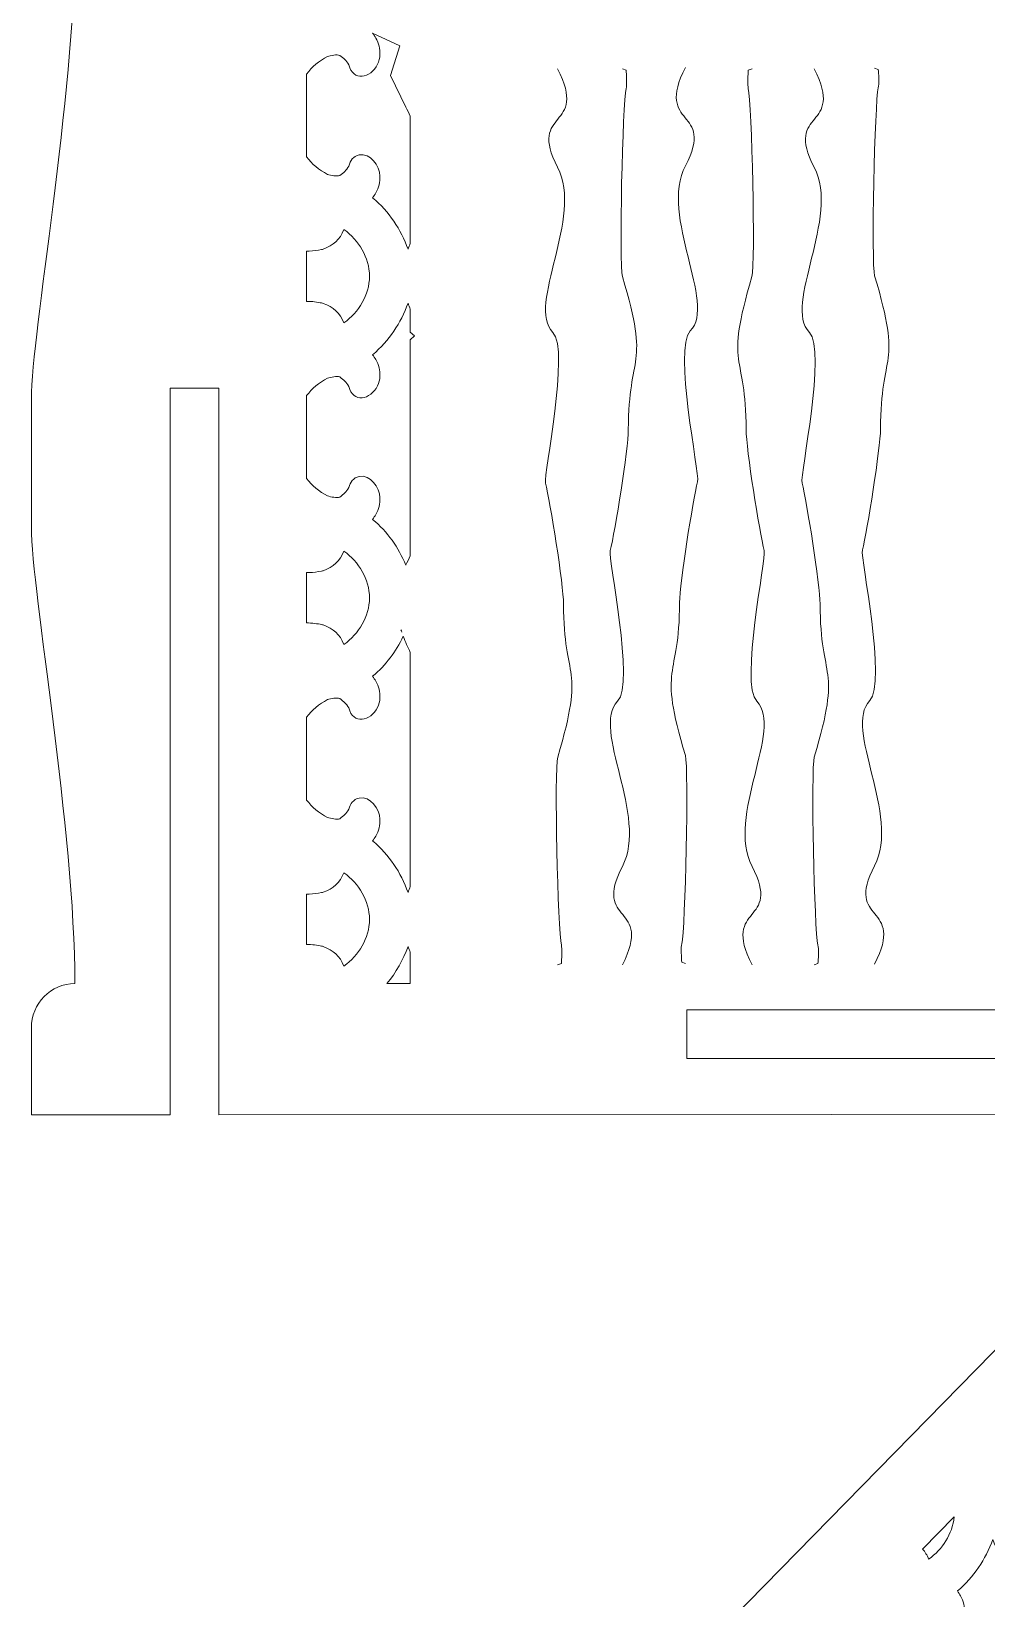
# Model space of a CAD drawing. Header units: centimetres. Extents: x -44 to 44, y -59 to 59.
# Drawn here: x -12.56 to -0.79, y 3.71 to 23.03 of the extents above; entities that cross this region are included whole.
import ezdxf

# ---------------------------------------------------------------- set-up
doc = ezdxf.new("R2010")
doc.units = ezdxf.units.CM
doc.header["$MEASUREMENT"] = 0
doc.layers.add('layer 1', color=7, linetype='Continuous')

msp = doc.modelspace()

# ---------------------------------------------------------------- linework, layer by layer
at = {"layer": 'layer 1', "lineweight": 9}
for points, knots in [([(0.39317, 40.29233), (0.39317, 40.29233), (1.78183, 40.29233), (1.78183, 40.29233), (1.78183, 40.29233), (2.21833, 40.29233), (2.57539, 39.93525), (2.57539, 39.49877), (2.57539, 39.49877), (2.57539, 39.49877), (2.57539, 39.49875), (2.57539, 39.49875), (2.57539, 39.49875), (2.57539, 39.14023), (2.33445, 38.83532), (2.00649, 38.73782), (2.00649, 38.73782), (2.00649, 38.73782), (2.03844, 38.70518), (2.03844, 38.70518), (2.03844, 38.70518), (2.03844, 38.70518), (2.38926, 38.34701), (2.38926, 38.34701), (2.38926, 38.34701), (2.38926, 38.34701), (14.71384, 25.76338), (14.71384, 25.76338), (14.71384, 25.76338), (14.71384, 25.76338), (14.71384, 24.69195), (14.71384, 24.69195), (14.71384, 24.69195), (14.71384, 24.38925), (14.47399, 24.14387), (14.17813, 24.14387), (14.17813, 24.14387), (14.17813, 22.24965), (14.71384, 19.31023), (14.71384, 18.51902), (14.71384, 18.51902), (14.71384, 18.51902), (14.71384, 16.93633), (14.71384, 16.93633), (14.71384, 16.93633), (14.71384, 16.14512), (14.17813, 13.2057), (14.17813, 11.31148), (14.17813, 11.31148), (14.47399, 11.31148), (14.71384, 11.0661), (14.71384, 10.7634), (14.71384, 10.7634), (14.71384, 10.7634), (14.71384, 9.69197), (14.71384, 9.69197), (14.71384, 9.69197), (14.71384, 9.69197), (14.17813, 9.69197), (14.17813, 9.69197), (14.17813, 9.69197), (14.17813, 9.69197), (13.65836, 9.69197), (13.65836, 9.69197), (13.65836, 9.69197), (13.65836, 9.69197), (13.00335, 9.69156), (13.00335, 9.69156), (13.00335, 9.69156), (13.00335, 9.69156), (13.00335, 18.63313), (13.00335, 18.63313), (13.00335, 18.63313), (13.00335, 18.63313), (12.40335, 18.63313), (12.40335, 18.63313), (12.40335, 18.63313), (12.40335, 18.63313), (12.40335, 9.69118), (12.40335, 9.69118), (12.40335, 9.69118), (12.40335, 9.69118), (-10.24476, 9.6768), (-10.24476, 9.6768), (-10.24476, 9.6768), (-10.24476, 9.6768), (-10.24476, 18.63313), (-10.24476, 18.63313), (-10.24476, 18.63313), (-10.24476, 18.63313), (-10.84476, 18.63313), (-10.84476, 18.63313), (-10.84476, 18.63313), (-10.84476, 18.63313), (-10.84476, 9.67641), (-10.84476, 9.67641), (-10.84476, 9.67641), (-10.84476, 9.67641), (-11.49101, 9.67601), (-11.49101, 9.67601), (-11.49101, 9.67601), (-11.49101, 9.67601), (-12.01954, 9.67601), (-12.01954, 9.67601), (-12.01954, 9.67601), (-12.01954, 9.67601), (-12.55526, 9.67601), (-12.55526, 9.67601), (-12.55526, 9.67601), (-12.55526, 9.67601), (-12.55526, 10.74744), (-12.55526, 10.74744), (-12.55526, 10.74744), (-12.55526, 11.05014), (-12.31541, 11.29551), (-12.01954, 11.29551), (-12.01954, 11.29551), (-12.01954, 13.18974), (-12.55526, 16.12916), (-12.55526, 16.92036), (-12.55526, 16.92036), (-12.55526, 16.92036), (-12.55526, 18.50306), (-12.55526, 18.50306), (-12.55526, 18.50306), (-12.55526, 19.29426), (-12.01954, 22.23369), (-12.01954, 24.12791), (-12.01954, 24.12791), (-12.31541, 24.12791), (-12.55526, 24.37329), (-12.55526, 24.67599), (-12.55526, 24.67599), (-12.55526, 24.67599), (-12.55526, 25.74741), (-12.55526, 25.74741), (-12.55526, 25.74741), (-12.55526, 25.74741), (0.08501, 38.65256), (0.08501, 38.65256), (0.08501, 38.65256), (0.08501, 38.65256), (0.16851, 38.73784), (0.16851, 38.73784), (0.16851, 38.73784), (-0.15947, 38.83534), (-0.40039, 39.14021), (-0.40039, 39.49875), (-0.40039, 39.49875), (-0.40039, 39.49875), (-0.40039, 39.49877), (-0.40039, 39.49877), (-0.40039, 39.49877), (-0.40039, 39.93525), (-0.04333, 40.29233), (0.39317, 40.29233)], [0, 0, 0, 0, 0.025, 0.025, 0.025, 0.025, 0.05, 0.05, 0.05, 0.05, 0.075, 0.075, 0.075, 0.075, 0.1, 0.1, 0.1, 0.1, 0.125, 0.125, 0.125, 0.125, 0.15, 0.15, 0.15, 0.15, 0.175, 0.175, 0.175, 0.175, 0.2, 0.2, 0.2, 0.2, 0.225, 0.225, 0.225, 0.225, 0.25, 0.25, 0.25, 0.25, 0.275, 0.275, 0.275, 0.275, 0.3, 0.3, 0.3, 0.3, 0.325, 0.325, 0.325, 0.325, 0.35, 0.35, 0.35, 0.35, 0.375, 0.375, 0.375, 0.375, 0.4, 0.4, 0.4, 0.4, 0.425, 0.425, 0.425, 0.425, 0.45, 0.45, 0.45, 0.45, 0.475, 0.475, 0.475, 0.475, 0.5, 0.5, 0.5, 0.5, 0.525, 0.525, 0.525, 0.525, 0.55, 0.55, 0.55, 0.55, 0.575, 0.575, 0.575, 0.575, 0.6, 0.6, 0.6, 0.6, 0.625, 0.625, 0.625, 0.625, 0.65, 0.65, 0.65, 0.65, 0.675, 0.675, 0.675, 0.675, 0.7, 0.7, 0.7, 0.7, 0.725, 0.725, 0.725, 0.725, 0.75, 0.75, 0.75, 0.75, 0.775, 0.775, 0.775, 0.775, 0.8, 0.8, 0.8, 0.8, 0.825, 0.825, 0.825, 0.825, 0.85, 0.85, 0.85, 0.85, 0.875, 0.875, 0.875, 0.875, 0.9, 0.9, 0.9, 0.9, 0.925, 0.925, 0.925, 0.925, 0.95, 0.95, 0.95, 0.95, 1, 1, 1, 1]), ([(-8.35131, 23.00925), (-8.33805, 22.98917), (-8.32318, 22.96847), (-8.31236, 22.94874), (-8.31236, 22.94874), (-8.27674, 22.88391), (-8.25718, 22.81579), (-8.26185, 22.74148), (-8.26185, 22.74148), (-8.26264, 22.70126), (-8.27387, 22.66134), (-8.29144, 22.62531), (-8.29144, 22.62531), (-8.37694, 22.4502), (-8.59414, 22.41096), (-8.64579, 22.61801), (-8.64579, 22.61801), (-8.67469, 22.67531), (-8.70519, 22.69558), (-8.75537, 22.73516), (-8.75537, 22.73516), (-8.79066, 22.74885), (-8.86937, 22.73126), (-8.90756, 22.72084), (-8.90756, 22.72084), (-9.01408, 22.66543), (-9.09889, 22.59165), (-9.16513, 22.50489), (-9.16513, 22.50489), (-9.16513, 22.50489), (-9.16513, 21.48364), (-9.16513, 21.48364), (-9.16513, 21.48364), (-9.09887, 21.39688), (-9.01408, 21.3231), (-8.90754, 21.26769), (-8.90754, 21.26769), (-8.86937, 21.25727), (-8.79064, 21.23966), (-8.75539, 21.25335), (-8.75539, 21.25335), (-8.7051, 21.29299), (-8.67463, 21.31324), (-8.64568, 21.37071), (-8.64568, 21.37071), (-8.62884, 21.43631), (-8.58855, 21.49386), (-8.51743, 21.50805), (-8.51743, 21.50805), (-8.37951, 21.53559), (-8.26466, 21.37215), (-8.26185, 21.24716), (-8.26185, 21.24716), (-8.25716, 21.1728), (-8.27672, 21.10466), (-8.31234, 21.03977), (-8.31234, 21.03977), (-8.32314, 21.02012), (-8.33794, 20.99949), (-8.35129, 20.97924), (-8.35129, 20.97924), (-8.14783, 20.80832), (-8.00496, 20.59194), (-7.91576, 20.34478), (-7.91576, 20.34478), (-7.9068, 20.36959), (-7.89729, 20.39411), (-7.88724, 20.4183), (-7.88724, 20.4183), (-7.88724, 20.4183), (-7.88724, 21.98644), (-7.88724, 21.98644), (-7.88724, 21.98644), (-7.90483, 22.02441), (-7.92424, 22.06215), (-7.94196, 22.09806), (-7.94196, 22.09806), (-7.94196, 22.09806), (-8.13313, 22.48513), (-8.13313, 22.48513), (-8.13313, 22.48513), (-8.13313, 22.48513), (-8.01677, 22.85171), (-8.01677, 22.85171), (-8.01677, 22.85171), (-8.01677, 22.85171), (-8.35131, 23.00925), (-8.35131, 23.00925)], [0, 0, 0, 0, 0.04347826, 0.04347826, 0.04347826, 0.04347826, 0.08695652, 0.08695652, 0.08695652, 0.08695652, 0.13043478, 0.13043478, 0.13043478, 0.13043478, 0.17391304, 0.17391304, 0.17391304, 0.17391304, 0.2173913, 0.2173913, 0.2173913, 0.2173913, 0.26086957, 0.26086957, 0.26086957, 0.26086957, 0.30434783, 0.30434783, 0.30434783, 0.30434783, 0.34782609, 0.34782609, 0.34782609, 0.34782609, 0.39130435, 0.39130435, 0.39130435, 0.39130435, 0.43478261, 0.43478261, 0.43478261, 0.43478261, 0.47826087, 0.47826087, 0.47826087, 0.47826087, 0.52173913, 0.52173913, 0.52173913, 0.52173913, 0.56521739, 0.56521739, 0.56521739, 0.56521739, 0.60869565, 0.60869565, 0.60869565, 0.60869565, 0.65217391, 0.65217391, 0.65217391, 0.65217391, 0.69565217, 0.69565217, 0.69565217, 0.69565217, 0.73913043, 0.73913043, 0.73913043, 0.73913043, 0.7826087, 0.7826087, 0.7826087, 0.7826087, 0.82608696, 0.82608696, 0.82608696, 0.82608696, 0.86956522, 0.86956522, 0.86956522, 0.86956522, 0.91304348, 0.91304348, 0.91304348, 0.91304348, 1, 1, 1, 1]), ([(-6.07258, 22.56973), (-5.68706, 21.81054), (-6.45036, 22.07809), (-6.07258, 21.35569), (-6.07258, 21.35569), (-5.75006, 20.73896), (-6.46183, 19.65834), (-6.13243, 19.32101), (-6.13243, 19.32101), (-5.91902, 19.10246), (-6.24945, 17.56483), (-6.22314, 17.46289), (-6.22314, 17.46289), (-6.16509, 17.23817), (-6.00024, 16.20465), (-6.00024, 15.97414), (-6.00024, 15.97414), (-6.00024, 15.00358), (-5.72593, 15.23916), (-6.07215, 14.08665), (-6.07215, 14.08665), (-6.11569, 13.94173), (-6.07089, 11.93096), (-6.02681, 11.76904), (-6.02681, 11.76904), (-6.01669, 11.73191), (-6.02259, 11.58319), (-6.02679, 11.54261), (-6.02679, 11.54261), (-6.02679, 11.54261), (-6.07258, 11.52525), (-6.07258, 11.52525)], [0, 0, 0, 0, 0.11111111, 0.11111111, 0.11111111, 0.11111111, 0.22222222, 0.22222222, 0.22222222, 0.22222222, 0.33333333, 0.33333333, 0.33333333, 0.33333333, 0.44444444, 0.44444444, 0.44444444, 0.44444444, 0.55555556, 0.55555556, 0.55555556, 0.55555556, 0.66666667, 0.66666667, 0.66666667, 0.66666667, 0.77777778, 0.77777778, 0.77777778, 0.77777778, 1, 1, 1, 1]), ([(-5.27447, 11.52523), (-4.88895, 12.28442), (-5.65226, 12.01686), (-5.27447, 12.73926), (-5.27447, 12.73926), (-4.95195, 13.356), (-5.66372, 14.43662), (-5.33432, 14.77395), (-5.33432, 14.77395), (-5.12091, 14.9925), (-5.45134, 16.53013), (-5.42503, 16.63206), (-5.42503, 16.63206), (-5.36698, 16.85679), (-5.20213, 17.89031), (-5.20213, 18.12081), (-5.20213, 18.12081), (-5.20213, 19.09138), (-4.92782, 18.85579), (-5.27404, 20.00831), (-5.27404, 20.00831), (-5.31759, 20.15323), (-5.27278, 22.164), (-5.2287, 22.32591), (-5.2287, 22.32591), (-5.21859, 22.36305), (-5.22448, 22.51176), (-5.22868, 22.55235), (-5.22868, 22.55235), (-5.22868, 22.55235), (-5.27447, 22.56971), (-5.27447, 22.56971)], [0, 0, 0, 0, 0.11111111, 0.11111111, 0.11111111, 0.11111111, 0.22222222, 0.22222222, 0.22222222, 0.22222222, 0.33333333, 0.33333333, 0.33333333, 0.33333333, 0.44444444, 0.44444444, 0.44444444, 0.44444444, 0.55555556, 0.55555556, 0.55555556, 0.55555556, 0.66666667, 0.66666667, 0.66666667, 0.66666667, 0.77777778, 0.77777778, 0.77777778, 0.77777778, 1, 1, 1, 1]), ([(-4.49876, 22.58706), (-4.88428, 21.82787), (-4.12097, 22.09543), (-4.49876, 21.37303), (-4.49876, 21.37303), (-4.82128, 20.75629), (-4.10951, 19.67567), (-4.43891, 19.33834), (-4.43891, 19.33834), (-4.65231, 19.11979), (-4.32189, 17.58216), (-4.3482, 17.48023), (-4.3482, 17.48023), (-4.40625, 17.25551), (-4.5711, 16.22199), (-4.5711, 15.99148), (-4.5711, 15.99148), (-4.5711, 15.02091), (-4.84541, 15.2565), (-4.49919, 14.10399), (-4.49919, 14.10399), (-4.45564, 13.95906), (-4.50045, 11.94829), (-4.54453, 11.78638), (-4.54453, 11.78638), (-4.55464, 11.74924), (-4.54875, 11.60053), (-4.54455, 11.55994), (-4.54455, 11.55994), (-4.54455, 11.55994), (-4.49876, 11.54259), (-4.49876, 11.54259)], [0, 0, 0, 0, 0.11111111, 0.11111111, 0.11111111, 0.11111111, 0.22222222, 0.22222222, 0.22222222, 0.22222222, 0.33333333, 0.33333333, 0.33333333, 0.33333333, 0.44444444, 0.44444444, 0.44444444, 0.44444444, 0.55555556, 0.55555556, 0.55555556, 0.55555556, 0.66666667, 0.66666667, 0.66666667, 0.66666667, 0.77777778, 0.77777778, 0.77777778, 0.77777778, 1, 1, 1, 1]), ([(-3.67826, 11.52523), (-4.06378, 12.28442), (-3.30047, 12.01686), (-3.67826, 12.73926), (-3.67826, 12.73926), (-4.00078, 13.356), (-3.28901, 14.43662), (-3.61841, 14.77395), (-3.61841, 14.77395), (-3.83181, 14.9925), (-3.50139, 16.53013), (-3.5277, 16.63206), (-3.5277, 16.63206), (-3.58575, 16.85679), (-3.7506, 17.89031), (-3.7506, 18.12081), (-3.7506, 18.12081), (-3.7506, 19.09138), (-4.02491, 18.85579), (-3.67869, 20.00831), (-3.67869, 20.00831), (-3.63514, 20.15323), (-3.67995, 22.164), (-3.72403, 22.32591), (-3.72403, 22.32591), (-3.73414, 22.36305), (-3.72825, 22.51176), (-3.72405, 22.55235), (-3.72405, 22.55235), (-3.72405, 22.55235), (-3.67826, 22.56971), (-3.67826, 22.56971)], [0, 0, 0, 0, 0.11111111, 0.11111111, 0.11111111, 0.11111111, 0.22222222, 0.22222222, 0.22222222, 0.22222222, 0.33333333, 0.33333333, 0.33333333, 0.33333333, 0.44444444, 0.44444444, 0.44444444, 0.44444444, 0.55555556, 0.55555556, 0.55555556, 0.55555556, 0.66666667, 0.66666667, 0.66666667, 0.66666667, 0.77777778, 0.77777778, 0.77777778, 0.77777778, 1, 1, 1, 1]), ([(-2.91182, 22.56973), (-2.5263, 21.81054), (-3.28961, 22.07809), (-2.91182, 21.35569), (-2.91182, 21.35569), (-2.5893, 20.73896), (-3.30107, 19.65834), (-2.97167, 19.32101), (-2.97167, 19.32101), (-2.75826, 19.10246), (-3.08869, 17.56483), (-3.06238, 17.46289), (-3.06238, 17.46289), (-3.00433, 17.23817), (-2.83948, 16.20465), (-2.83948, 15.97414), (-2.83948, 15.97414), (-2.83948, 15.00358), (-2.56517, 15.23916), (-2.91139, 14.08665), (-2.91139, 14.08665), (-2.95494, 13.94173), (-2.91013, 11.93096), (-2.86605, 11.76904), (-2.86605, 11.76904), (-2.85594, 11.73191), (-2.86183, 11.58319), (-2.86603, 11.54261), (-2.86603, 11.54261), (-2.86603, 11.54261), (-2.91182, 11.52525), (-2.91182, 11.52525)], [0, 0, 0, 0, 0.11111111, 0.11111111, 0.11111111, 0.11111111, 0.22222222, 0.22222222, 0.22222222, 0.22222222, 0.33333333, 0.33333333, 0.33333333, 0.33333333, 0.44444444, 0.44444444, 0.44444444, 0.44444444, 0.55555556, 0.55555556, 0.55555556, 0.55555556, 0.66666667, 0.66666667, 0.66666667, 0.66666667, 0.77777778, 0.77777778, 0.77777778, 0.77777778, 1, 1, 1, 1]), ([(-2.16831, 11.53393), (-1.78279, 12.29312), (-2.5461, 12.02556), (-2.16831, 12.74796), (-2.16831, 12.74796), (-1.84579, 13.3647), (-2.55756, 14.44532), (-2.22816, 14.78265), (-2.22816, 14.78265), (-2.01476, 15.0012), (-2.34519, 16.53883), (-2.31887, 16.64076), (-2.31887, 16.64076), (-2.26082, 16.86549), (-2.09597, 17.89901), (-2.09597, 18.12951), (-2.09597, 18.12951), (-2.09597, 19.10008), (-1.82166, 18.86449), (-2.16789, 20.01701), (-2.16789, 20.01701), (-2.21143, 20.16193), (-2.16662, 22.1727), (-2.12254, 22.33461), (-2.12254, 22.33461), (-2.11243, 22.37175), (-2.11832, 22.52046), (-2.12252, 22.56105), (-2.12252, 22.56105), (-2.12252, 22.56105), (-2.16831, 22.57841), (-2.16831, 22.57841)], [0, 0, 0, 0, 0.11111111, 0.11111111, 0.11111111, 0.11111111, 0.22222222, 0.22222222, 0.22222222, 0.22222222, 0.33333333, 0.33333333, 0.33333333, 0.33333333, 0.44444444, 0.44444444, 0.44444444, 0.44444444, 0.55555556, 0.55555556, 0.55555556, 0.55555556, 0.66666667, 0.66666667, 0.66666667, 0.66666667, 0.77777778, 0.77777778, 0.77777778, 0.77777778, 1, 1, 1, 1]), ([(-9.16513, 20.32266), (-9.15405, 20.32266), (-9.14314, 20.32296), (-9.13258, 20.32344), (-9.13258, 20.32344), (-9.08196, 20.32573), (-9.02942, 20.33252), (-8.9796, 20.34206), (-8.9796, 20.34206), (-8.9796, 20.34206), (-8.97064, 20.34379), (-8.97064, 20.34379), (-8.97064, 20.34379), (-8.97064, 20.34379), (-8.96209, 20.34699), (-8.96209, 20.34699), (-8.96209, 20.34699), (-8.83564, 20.39447), (-8.75441, 20.4612), (-8.70559, 20.58823), (-8.70559, 20.58823), (-8.51946, 20.45499), (-8.39248, 20.24488), (-8.39023, 20.01161), (-8.39023, 20.01161), (-8.39248, 19.78018), (-8.51946, 19.57024), (-8.70559, 19.43702), (-8.70559, 19.43702), (-8.75443, 19.56407), (-8.83564, 19.6308), (-8.96211, 19.67826), (-8.96211, 19.67826), (-8.96211, 19.67826), (-8.97062, 19.68146), (-8.97062, 19.68146), (-8.97062, 19.68146), (-8.97062, 19.68146), (-8.97954, 19.68317), (-8.97954, 19.68317), (-8.97954, 19.68317), (-9.02949, 19.69277), (-9.09816, 19.70387), (-9.16513, 19.70304), (-9.16513, 19.70304), (-9.16513, 19.70304), (-9.16513, 20.32266), (-9.16513, 20.32266)], [0, 0, 0, 0, 0.07692308, 0.07692308, 0.07692308, 0.07692308, 0.15384615, 0.15384615, 0.15384615, 0.15384615, 0.23076923, 0.23076923, 0.23076923, 0.23076923, 0.30769231, 0.30769231, 0.30769231, 0.30769231, 0.38461538, 0.38461538, 0.38461538, 0.38461538, 0.46153846, 0.46153846, 0.46153846, 0.46153846, 0.53846154, 0.53846154, 0.53846154, 0.53846154, 0.61538462, 0.61538462, 0.61538462, 0.61538462, 0.69230769, 0.69230769, 0.69230769, 0.69230769, 0.76923077, 0.76923077, 0.76923077, 0.76923077, 0.84615385, 0.84615385, 0.84615385, 0.84615385, 1, 1, 1, 1]), ([(-9.16513, 18.54163), (-9.09887, 18.62839), (-9.01408, 18.70217), (-8.90754, 18.75759), (-8.90754, 18.75759), (-8.86937, 18.768), (-8.79064, 18.78564), (-8.75539, 18.7719), (-8.75539, 18.7719), (-8.70516, 18.7323), (-8.67469, 18.71209), (-8.64579, 18.65473), (-8.64579, 18.65473), (-8.59414, 18.44771), (-8.37692, 18.48694), (-8.29146, 18.66206), (-8.29146, 18.66206), (-8.27387, 18.69808), (-8.26264, 18.738), (-8.26185, 18.77822), (-8.26185, 18.77822), (-8.25718, 18.85254), (-8.27674, 18.92066), (-8.31234, 18.9855), (-8.31234, 18.9855), (-8.32318, 19.00524), (-8.33805, 19.02594), (-8.35131, 19.04601), (-8.35131, 19.04601), (-8.14785, 19.21693), (-8.00496, 19.43331), (-7.91576, 19.68047), (-7.91576, 19.68047), (-7.9068, 19.65566), (-7.89729, 19.63116), (-7.88724, 19.60697), (-7.88724, 19.60697), (-7.88724, 19.60697), (-7.88724, 19.32531), (-7.88724, 19.32531), (-7.88724, 19.32531), (-7.88724, 19.32531), (-7.83461, 19.27665), (-7.83461, 19.27665), (-7.83461, 19.27665), (-7.83461, 19.27665), (-7.88724, 19.22799), (-7.88724, 19.22799), (-7.88724, 19.22799), (-7.88724, 19.22799), (-7.88724, 16.82436), (-7.88724, 16.82436), (-7.88724, 16.82436), (-7.88724, 16.82436), (-7.88724, 16.56686), (-7.88724, 16.56686), (-7.88724, 16.56686), (-7.90483, 16.52889), (-7.92424, 16.49115), (-7.94196, 16.45524), (-7.94196, 16.45524), (-7.94196, 16.45524), (-7.94325, 16.45262), (-7.94325, 16.45262), (-7.94325, 16.45262), (-8.03327, 16.67025), (-8.16759, 16.86165), (-8.35129, 17.01598), (-8.35129, 17.01598), (-8.33796, 17.03621), (-8.32316, 17.05686), (-8.31236, 17.07651), (-8.31236, 17.07651), (-8.27672, 17.14138), (-8.25716, 17.20952), (-8.26185, 17.28388), (-8.26185, 17.28388), (-8.26466, 17.40889), (-8.37949, 17.57233), (-8.51743, 17.54479), (-8.51743, 17.54479), (-8.58855, 17.53061), (-8.62884, 17.47305), (-8.64568, 17.40746), (-8.64568, 17.40746), (-8.67463, 17.34999), (-8.7051, 17.32974), (-8.75537, 17.29011), (-8.75537, 17.29011), (-8.79066, 17.27642), (-8.86935, 17.29401), (-8.90756, 17.30443), (-8.90756, 17.30443), (-9.01408, 17.35984), (-9.09889, 17.43362), (-9.16513, 17.52039), (-9.16513, 17.52039), (-9.16513, 17.52039), (-9.16513, 18.54163), (-9.16513, 18.54163)], [0, 0, 0, 0, 0.03846154, 0.03846154, 0.03846154, 0.03846154, 0.07692308, 0.07692308, 0.07692308, 0.07692308, 0.11538462, 0.11538462, 0.11538462, 0.11538462, 0.15384615, 0.15384615, 0.15384615, 0.15384615, 0.19230769, 0.19230769, 0.19230769, 0.19230769, 0.23076923, 0.23076923, 0.23076923, 0.23076923, 0.26923077, 0.26923077, 0.26923077, 0.26923077, 0.30769231, 0.30769231, 0.30769231, 0.30769231, 0.34615385, 0.34615385, 0.34615385, 0.34615385, 0.38461538, 0.38461538, 0.38461538, 0.38461538, 0.42307692, 0.42307692, 0.42307692, 0.42307692, 0.46153846, 0.46153846, 0.46153846, 0.46153846, 0.5, 0.5, 0.5, 0.5, 0.53846154, 0.53846154, 0.53846154, 0.53846154, 0.57692308, 0.57692308, 0.57692308, 0.57692308, 0.61538462, 0.61538462, 0.61538462, 0.61538462, 0.65384615, 0.65384615, 0.65384615, 0.65384615, 0.69230769, 0.69230769, 0.69230769, 0.69230769, 0.73076923, 0.73076923, 0.73076923, 0.73076923, 0.76923077, 0.76923077, 0.76923077, 0.76923077, 0.80769231, 0.80769231, 0.80769231, 0.80769231, 0.84615385, 0.84615385, 0.84615385, 0.84615385, 0.88461538, 0.88461538, 0.88461538, 0.88461538, 0.92307692, 0.92307692, 0.92307692, 0.92307692, 1, 1, 1, 1]), ([(-9.16513, 16.35939), (-9.15405, 16.35939), (-9.14312, 16.35969), (-9.13256, 16.36016), (-9.13256, 16.36016), (-9.08196, 16.36247), (-9.02929, 16.36924), (-8.97947, 16.37884), (-8.97947, 16.37884), (-8.97947, 16.37884), (-8.97058, 16.38058), (-8.97058, 16.38058), (-8.97058, 16.38058), (-8.97058, 16.38058), (-8.96209, 16.38375), (-8.96209, 16.38375), (-8.96209, 16.38375), (-8.83564, 16.43124), (-8.75441, 16.49794), (-8.70559, 16.62499), (-8.70559, 16.62499), (-8.51949, 16.49175), (-8.39248, 16.28164), (-8.39023, 16.04837), (-8.39023, 16.04837), (-8.39248, 15.81694), (-8.51946, 15.60701), (-8.70557, 15.47376), (-8.70557, 15.47376), (-8.75441, 15.60081), (-8.83564, 15.66752), (-8.96207, 15.71503), (-8.96207, 15.71503), (-8.96207, 15.71503), (-8.9706, 15.71822), (-8.9706, 15.71822), (-8.9706, 15.71822), (-8.9706, 15.71822), (-8.97954, 15.71994), (-8.97954, 15.71994), (-8.97954, 15.71994), (-9.02949, 15.72954), (-9.09814, 15.74064), (-9.16513, 15.7398), (-9.16513, 15.7398), (-9.16513, 15.7398), (-9.16513, 16.35939), (-9.16513, 16.35939)], [0, 0, 0, 0, 0.07692308, 0.07692308, 0.07692308, 0.07692308, 0.15384615, 0.15384615, 0.15384615, 0.15384615, 0.23076923, 0.23076923, 0.23076923, 0.23076923, 0.30769231, 0.30769231, 0.30769231, 0.30769231, 0.38461538, 0.38461538, 0.38461538, 0.38461538, 0.46153846, 0.46153846, 0.46153846, 0.46153846, 0.53846154, 0.53846154, 0.53846154, 0.53846154, 0.61538462, 0.61538462, 0.61538462, 0.61538462, 0.69230769, 0.69230769, 0.69230769, 0.69230769, 0.76923077, 0.76923077, 0.76923077, 0.76923077, 0.84615385, 0.84615385, 0.84615385, 0.84615385, 1, 1, 1, 1]), ([(-7.99288, 15.62724), (-7.99616, 15.63701), (-7.99933, 15.6468), (-8.00252, 15.6567), (-8.00252, 15.6567), (-7.99935, 15.6468), (-7.99616, 15.63699), (-7.99288, 15.62724)], [0, 0, 0, 0, 0.33333333, 0.33333333, 0.33333333, 0.33333333, 1, 1, 1, 1]), ([(-7.88724, 12.49181), (-7.88724, 12.49181), (-7.88724, 15.37637), (-7.88724, 15.37637), (-7.88724, 15.37637), (-7.91996, 15.44016), (-7.94914, 15.50657), (-7.97454, 15.5754), (-7.97454, 15.5754), (-8.0634, 15.38691), (-8.18777, 15.22016), (-8.35131, 15.08276), (-8.35131, 15.08276), (-8.33805, 15.06268), (-8.32318, 15.04198), (-8.31234, 15.02224), (-8.31234, 15.02224), (-8.27674, 14.9574), (-8.25718, 14.8893), (-8.26185, 14.81496), (-8.26185, 14.81496), (-8.26264, 14.77474), (-8.27387, 14.73482), (-8.29144, 14.6988), (-8.29144, 14.6988), (-8.37692, 14.52369), (-8.59414, 14.48445), (-8.64579, 14.69149), (-8.64579, 14.69149), (-8.67469, 14.74881), (-8.70516, 14.76906), (-8.75535, 14.80866), (-8.75535, 14.80866), (-8.79069, 14.82236), (-8.86935, 14.80474), (-8.90754, 14.79433), (-8.90754, 14.79433), (-9.01408, 14.73891), (-9.09887, 14.66514), (-9.16513, 14.57837), (-9.16513, 14.57837), (-9.16513, 14.57837), (-9.16513, 13.55713), (-9.16513, 13.55713), (-9.16513, 13.55713), (-9.09887, 13.47036), (-9.01408, 13.39659), (-8.90754, 13.34117), (-8.90754, 13.34117), (-8.86935, 13.33076), (-8.79069, 13.31314), (-8.75537, 13.32688), (-8.75537, 13.32688), (-8.70508, 13.3665), (-8.67463, 13.38673), (-8.64568, 13.44422), (-8.64568, 13.44422), (-8.62884, 13.50979), (-8.58857, 13.56735), (-8.51745, 13.58156), (-8.51745, 13.58156), (-8.37951, 13.60909), (-8.26466, 13.44564), (-8.26185, 13.32064), (-8.26185, 13.32064), (-8.25716, 13.24626), (-8.27672, 13.17812), (-8.31234, 13.11326), (-8.31234, 13.11326), (-8.32314, 13.09361), (-8.33794, 13.07297), (-8.35129, 13.05274), (-8.35129, 13.05274), (-8.14783, 12.88183), (-8.00496, 12.66542), (-7.91576, 12.41829), (-7.91576, 12.41829), (-7.9068, 12.4431), (-7.89729, 12.46761), (-7.88724, 12.49181)], [0, 0, 0, 0, 0.04761905, 0.04761905, 0.04761905, 0.04761905, 0.0952381, 0.0952381, 0.0952381, 0.0952381, 0.14285714, 0.14285714, 0.14285714, 0.14285714, 0.19047619, 0.19047619, 0.19047619, 0.19047619, 0.23809524, 0.23809524, 0.23809524, 0.23809524, 0.28571429, 0.28571429, 0.28571429, 0.28571429, 0.33333333, 0.33333333, 0.33333333, 0.33333333, 0.38095238, 0.38095238, 0.38095238, 0.38095238, 0.42857143, 0.42857143, 0.42857143, 0.42857143, 0.47619048, 0.47619048, 0.47619048, 0.47619048, 0.52380952, 0.52380952, 0.52380952, 0.52380952, 0.57142857, 0.57142857, 0.57142857, 0.57142857, 0.61904762, 0.61904762, 0.61904762, 0.61904762, 0.66666667, 0.66666667, 0.66666667, 0.66666667, 0.71428571, 0.71428571, 0.71428571, 0.71428571, 0.76190476, 0.76190476, 0.76190476, 0.76190476, 0.80952381, 0.80952381, 0.80952381, 0.80952381, 0.85714286, 0.85714286, 0.85714286, 0.85714286, 0.9047619, 0.9047619, 0.9047619, 0.9047619, 1, 1, 1, 1]), ([(-9.16513, 12.39615), (-9.15405, 12.39615), (-9.14312, 12.39645), (-9.13256, 12.39692), (-9.13256, 12.39692), (-9.08196, 12.39924), (-9.02942, 12.40603), (-8.9796, 12.41556), (-8.9796, 12.41556), (-8.9796, 12.41556), (-8.97064, 12.41728), (-8.97064, 12.41728), (-8.97064, 12.41728), (-8.97064, 12.41728), (-8.96211, 12.42049), (-8.96211, 12.42049), (-8.96211, 12.42049), (-8.83564, 12.46796), (-8.75443, 12.53469), (-8.70559, 12.66174), (-8.70559, 12.66174), (-8.51946, 12.52849), (-8.39248, 12.31839), (-8.39023, 12.08509), (-8.39023, 12.08509), (-8.39248, 11.85366), (-8.51946, 11.64375), (-8.70559, 11.51053), (-8.70559, 11.51053), (-8.75441, 11.63756), (-8.83564, 11.70429), (-8.96209, 11.75177), (-8.96209, 11.75177), (-8.96209, 11.75177), (-8.9706, 11.75496), (-8.9706, 11.75496), (-8.9706, 11.75496), (-8.9706, 11.75496), (-8.97954, 11.75668), (-8.97954, 11.75668), (-8.97954, 11.75668), (-9.02949, 11.76628), (-9.09814, 11.77738), (-9.16513, 11.77654), (-9.16513, 11.77654), (-9.16513, 11.77654), (-9.16513, 12.39615), (-9.16513, 12.39615)], [0, 0, 0, 0, 0.07692308, 0.07692308, 0.07692308, 0.07692308, 0.15384615, 0.15384615, 0.15384615, 0.15384615, 0.23076923, 0.23076923, 0.23076923, 0.23076923, 0.30769231, 0.30769231, 0.30769231, 0.30769231, 0.38461538, 0.38461538, 0.38461538, 0.38461538, 0.46153846, 0.46153846, 0.46153846, 0.46153846, 0.53846154, 0.53846154, 0.53846154, 0.53846154, 0.61538462, 0.61538462, 0.61538462, 0.61538462, 0.69230769, 0.69230769, 0.69230769, 0.69230769, 0.76923077, 0.76923077, 0.76923077, 0.76923077, 0.84615385, 0.84615385, 0.84615385, 0.84615385, 1, 1, 1, 1]), ([(-7.88724, 11.29551), (-7.88724, 11.29551), (-7.88724, 11.68048), (-7.88724, 11.68048), (-7.88724, 11.68048), (-7.89729, 11.70467), (-7.9068, 11.72919), (-7.91576, 11.754), (-7.91576, 11.754), (-7.97659, 11.58542), (-8.06248, 11.43101), (-8.17571, 11.29551), (-8.17571, 11.29551), (-8.17571, 11.29551), (-7.88724, 11.29551), (-7.88724, 11.29551)], [0, 0, 0, 0, 0.2, 0.2, 0.2, 0.2, 0.4, 0.4, 0.4, 0.4, 0.6, 0.6, 0.6, 0.6, 1, 1, 1, 1]), ([(-4.48305, 10.96995), (-4.48305, 10.96995), (-0.46314, 10.96995), (-0.46314, 10.96995), (-0.46314, 10.96995), (-0.46314, 10.96995), (6.6414, 10.96995), (6.6414, 10.96995), (6.6414, 10.96995), (6.6414, 10.96995), (6.6414, 10.36995), (6.6414, 10.36995), (6.6414, 10.36995), (6.6414, 10.36995), (-4.48305, 10.36995), (-4.48305, 10.36995), (-4.48305, 10.36995), (-4.48305, 10.36995), (-4.48305, 10.96995), (-4.48305, 10.96995)], [0, 0, 0, 0, 0.16666667, 0.16666667, 0.16666667, 0.16666667, 0.33333333, 0.33333333, 0.33333333, 0.33333333, 0.5, 0.5, 0.5, 0.5, 0.66666667, 0.66666667, 0.66666667, 0.66666667, 1, 1, 1, 1]), ([(0.39317, 9.20218), (0.39317, 9.20218), (1.78183, 9.20218), (1.78183, 9.20218), (1.78183, 9.20218), (2.21833, 9.20218), (2.57539, 8.84509), (2.57539, 8.40861), (2.57539, 8.40861), (2.57539, 8.40861), (2.57539, 8.40859), (2.57539, 8.40859), (2.57539, 8.40859), (2.57539, 8.05007), (2.33445, 7.74516), (2.00649, 7.64766), (2.00649, 7.64766), (2.00649, 7.64766), (2.03844, 7.61503), (2.03844, 7.61503), (2.03844, 7.61503), (2.03844, 7.61503), (2.38926, 7.25685), (2.38926, 7.25685), (2.38926, 7.25685), (2.38926, 7.25685), (14.71384, -5.32678), (14.71384, -5.32678), (14.71384, -5.32678), (14.71384, -5.32678), (14.71384, -6.39821), (14.71384, -6.39821), (14.71384, -6.39821), (14.71384, -6.70091), (14.47399, -6.94629), (14.17813, -6.94629), (14.17813, -6.94629), (14.17813, -8.84051), (14.71384, -11.77993), (14.71384, -12.57114), (14.71384, -12.57114), (14.71384, -12.57114), (14.71384, -14.15383), (14.71384, -14.15383), (14.71384, -14.15383), (14.71384, -14.94504), (14.17813, -17.88446), (14.17813, -19.77868), (14.17813, -19.77868), (14.47399, -19.77868), (14.71384, -20.02406), (14.71384, -20.32676), (14.71384, -20.32676), (14.71384, -20.32676), (14.71384, -21.39819), (14.71384, -21.39819), (14.71384, -21.39819), (14.71384, -21.39819), (14.17813, -21.39819), (14.17813, -21.39819), (14.17813, -21.39819), (14.17813, -21.39819), (13.65836, -21.39819), (13.65836, -21.39819), (13.65836, -21.39819), (13.65836, -21.39819), (13.00335, -21.39859), (13.00335, -21.39859), (13.00335, -21.39859), (13.00335, -21.39859), (13.00335, -12.45703), (13.00335, -12.45703), (13.00335, -12.45703), (13.00335, -12.45703), (12.40335, -12.45703), (12.40335, -12.45703), (12.40335, -12.45703), (12.40335, -12.45703), (12.40335, -21.39898), (12.40335, -21.39898), (12.40335, -21.39898), (12.40335, -21.39898), (-10.24476, -21.41336), (-10.24476, -21.41336), (-10.24476, -21.41336), (-10.24476, -21.41336), (-10.24476, -12.45703), (-10.24476, -12.45703), (-10.24476, -12.45703), (-10.24476, -12.45703), (-10.84476, -12.45703), (-10.84476, -12.45703), (-10.84476, -12.45703), (-10.84476, -12.45703), (-10.84476, -21.41374), (-10.84476, -21.41374), (-10.84476, -21.41374), (-10.84476, -21.41374), (-11.49101, -21.41415), (-11.49101, -21.41415), (-11.49101, -21.41415), (-11.49101, -21.41415), (-12.01954, -21.41415), (-12.01954, -21.41415), (-12.01954, -21.41415), (-12.01954, -21.41415), (-12.55526, -21.41415), (-12.55526, -21.41415), (-12.55526, -21.41415), (-12.55526, -21.41415), (-12.55526, -20.34272), (-12.55526, -20.34272), (-12.55526, -20.34272), (-12.55526, -20.04002), (-12.31541, -19.79464), (-12.01954, -19.79464), (-12.01954, -19.79464), (-12.01954, -17.90042), (-12.55526, -14.961), (-12.55526, -14.16979), (-12.55526, -14.16979), (-12.55526, -14.16979), (-12.55526, -12.5871), (-12.55526, -12.5871), (-12.55526, -12.5871), (-12.55526, -11.79589), (-12.01954, -8.85647), (-12.01954, -6.96225), (-12.01954, -6.96225), (-12.31541, -6.96225), (-12.55526, -6.71687), (-12.55526, -6.41417), (-12.55526, -6.41417), (-12.55526, -6.41417), (-12.55526, -5.34274), (-12.55526, -5.34274), (-12.55526, -5.34274), (-12.55526, -5.34274), (0.08501, 7.5624), (0.08501, 7.5624), (0.08501, 7.5624), (0.08501, 7.5624), (0.16851, 7.64769), (0.16851, 7.64769), (0.16851, 7.64769), (-0.15947, 7.74519), (-0.40039, 8.05005), (-0.40039, 8.40859), (-0.40039, 8.40859), (-0.40039, 8.40859), (-0.40039, 8.40861), (-0.40039, 8.40861), (-0.40039, 8.40861), (-0.40039, 8.84509), (-0.04333, 9.20218), (0.39317, 9.20218)], [0, 0, 0, 0, 0.025, 0.025, 0.025, 0.025, 0.05, 0.05, 0.05, 0.05, 0.075, 0.075, 0.075, 0.075, 0.1, 0.1, 0.1, 0.1, 0.125, 0.125, 0.125, 0.125, 0.15, 0.15, 0.15, 0.15, 0.175, 0.175, 0.175, 0.175, 0.2, 0.2, 0.2, 0.2, 0.225, 0.225, 0.225, 0.225, 0.25, 0.25, 0.25, 0.25, 0.275, 0.275, 0.275, 0.275, 0.3, 0.3, 0.3, 0.3, 0.325, 0.325, 0.325, 0.325, 0.35, 0.35, 0.35, 0.35, 0.375, 0.375, 0.375, 0.375, 0.4, 0.4, 0.4, 0.4, 0.425, 0.425, 0.425, 0.425, 0.45, 0.45, 0.45, 0.45, 0.475, 0.475, 0.475, 0.475, 0.5, 0.5, 0.5, 0.5, 0.525, 0.525, 0.525, 0.525, 0.55, 0.55, 0.55, 0.55, 0.575, 0.575, 0.575, 0.575, 0.6, 0.6, 0.6, 0.6, 0.625, 0.625, 0.625, 0.625, 0.65, 0.65, 0.65, 0.65, 0.675, 0.675, 0.675, 0.675, 0.7, 0.7, 0.7, 0.7, 0.725, 0.725, 0.725, 0.725, 0.75, 0.75, 0.75, 0.75, 0.775, 0.775, 0.775, 0.775, 0.8, 0.8, 0.8, 0.8, 0.825, 0.825, 0.825, 0.825, 0.85, 0.85, 0.85, 0.85, 0.875, 0.875, 0.875, 0.875, 0.9, 0.9, 0.9, 0.9, 0.925, 0.925, 0.925, 0.925, 0.95, 0.95, 0.95, 0.95, 1, 1, 1, 1]), ([(-1.57751, 4.32546), (-1.54699, 4.29141), (-1.52244, 4.25044), (-1.503, 4.19987), (-1.503, 4.19987), (-1.33138, 4.3227), (-1.20919, 4.51121), (-1.18954, 4.72116), (-1.18954, 4.72116), (-1.18954, 4.72116), (-1.57751, 4.32546), (-1.57751, 4.32546)], [0, 0, 0, 0, 0.25, 0.25, 0.25, 0.25, 0.5, 0.5, 0.5, 0.5, 1, 1, 1, 1]), ([(-1.06348, 2.08573), (-1.08559, 2.20296), (-1.19089, 2.33239), (-1.31484, 2.30764), (-1.31484, 2.30764), (-1.38598, 2.29346), (-1.42624, 2.23588), (-1.44309, 2.17031), (-1.44309, 2.17031), (-1.47204, 2.11281), (-1.50249, 2.09259), (-1.55276, 2.05294), (-1.55276, 2.05294), (-1.58811, 2.03925), (-1.66674, 2.05684), (-1.70494, 2.06728), (-1.70494, 2.06728), (-1.98688, 2.21394), (-2.11676, 2.48904), (-2.15291, 2.79386), (-2.15291, 2.79386), (-2.11676, 3.09868), (-1.98688, 3.37378), (-1.70494, 3.52041), (-1.70494, 3.52041), (-1.66674, 3.53085), (-1.58811, 3.54844), (-1.55276, 3.53475), (-1.55276, 3.53475), (-1.50255, 3.49515), (-1.4721, 3.47492), (-1.44319, 3.4176), (-1.44319, 3.4176), (-1.39155, 3.21054), (-1.17431, 3.24981), (-1.08883, 3.42495), (-1.08883, 3.42495), (-1.07126, 3.46095), (-1.06005, 3.50087), (-1.05924, 3.54107), (-1.05924, 3.54107), (-1.05459, 3.61539), (-1.07413, 3.68351), (-1.10974, 3.74833), (-1.10974, 3.74833), (-1.12059, 3.76809), (-1.13544, 3.78879), (-1.1487, 3.80884), (-1.1487, 3.80884), (-0.94526, 3.97976), (-0.80237, 4.19616), (-0.71314, 4.4433), (-0.71314, 4.4433), (-0.62391, 4.19619), (-0.48105, 3.97978), (-0.27761, 3.80886), (-0.27761, 3.80886), (-0.29094, 3.78864), (-0.30574, 3.76802), (-0.31654, 3.74835), (-0.31654, 3.74835), (-0.35216, 3.68349), (-0.37172, 3.61534), (-0.36705, 3.54099), (-0.36705, 3.54099), (-0.36484, 3.44286), (-0.29357, 3.32109), (-0.19633, 3.28654), (-0.19633, 3.28654), (-0.64849, 3.04832), (-0.97813, 2.60751), (-1.06348, 2.08573)], [0, 0, 0, 0, 0.05263158, 0.05263158, 0.05263158, 0.05263158, 0.10526316, 0.10526316, 0.10526316, 0.10526316, 0.15789474, 0.15789474, 0.15789474, 0.15789474, 0.21052632, 0.21052632, 0.21052632, 0.21052632, 0.26315789, 0.26315789, 0.26315789, 0.26315789, 0.31578947, 0.31578947, 0.31578947, 0.31578947, 0.36842105, 0.36842105, 0.36842105, 0.36842105, 0.42105263, 0.42105263, 0.42105263, 0.42105263, 0.47368421, 0.47368421, 0.47368421, 0.47368421, 0.52631579, 0.52631579, 0.52631579, 0.52631579, 0.57894737, 0.57894737, 0.57894737, 0.57894737, 0.63157895, 0.63157895, 0.63157895, 0.63157895, 0.68421053, 0.68421053, 0.68421053, 0.68421053, 0.73684211, 0.73684211, 0.73684211, 0.73684211, 0.78947368, 0.78947368, 0.78947368, 0.78947368, 0.84210526, 0.84210526, 0.84210526, 0.84210526, 0.89473684, 0.89473684, 0.89473684, 0.89473684, 1, 1, 1, 1])]:
    msp.add_open_spline(points, degree=3, knots=knots, dxfattribs=at)

doc.saveas('drawing.dxf')
